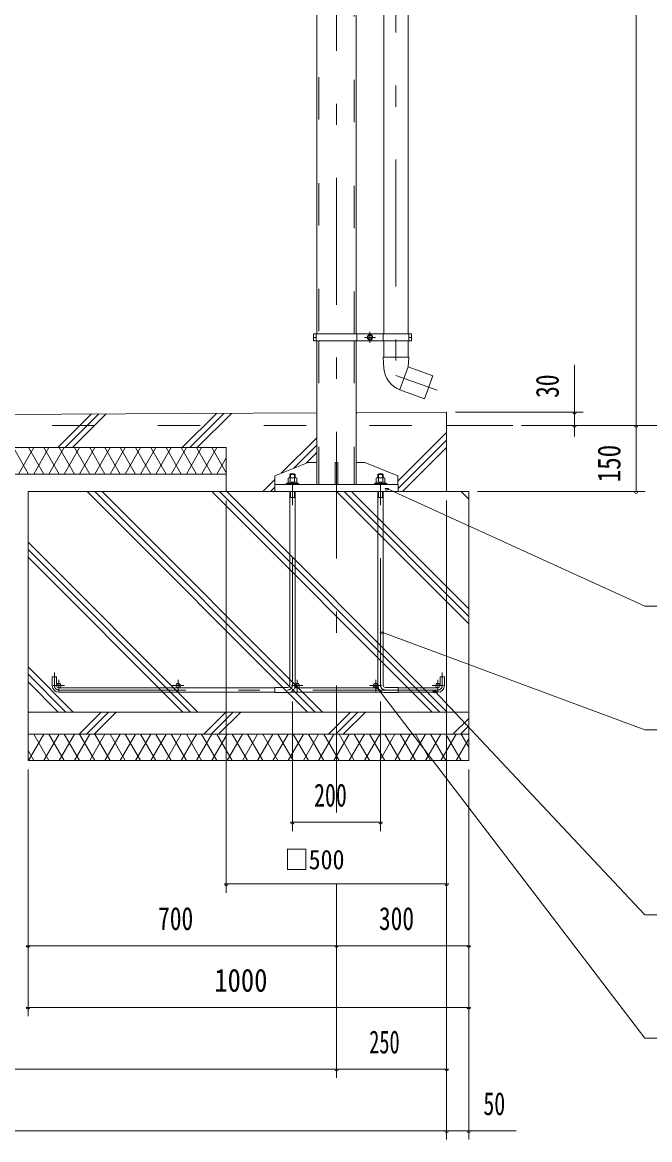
# Model space of a CAD drawing. Units: millimetres, scale not verified, with parts at other scales. Extents: x -25339 to 25345, y -10500 to 10500.
# Drawn here: x 18352 to 21911, y -2955 to 3382 of the extents above; entities that cross this region are included whole.
import ezdxf
from ezdxf.enums import TextEntityAlignment as Align

# ---------------------------------------------------------------- set-up
doc = ezdxf.new("R2010")
doc.units = ezdxf.units.MM
doc.header["$LTSCALE"] = 60
doc.linetypes.add('USER2', pattern=[10, 4, -6])
doc.linetypes.add('USER3', pattern=[24, 12, -5, 2, -5])
for name, color, linetype, lineweight in [('0-6_2-02BOLD', 7, 'Continuous', 18), ('0-7_2-12HIDDEN', 3, 'USER2', 18), ('0-8_2-22CENTER', 3, 'USER3', 18), ('0-9_2-42THIN', 4, 'Continuous', 18), ('0-A_2-52DIM', 3, 'Continuous', 18), ('0-B_2-62HATCH', 2, 'Continuous', 18)]:
    doc.layers.add(name, color=color, linetype=linetype, lineweight=lineweight)
doc.styles.add('ＭＳ ゴシック', font='')
doc.styles.get('ＭＳ ゴシック').set_extended_font_data('MS Gothic')

msp = doc.modelspace()

# ---------------------------------------------------------------- linework, layer by layer
at = {"layer": '0-6_2-02BOLD'}
for p, q in [((20022.67, 6069.93), (20022.67, 1614.93)), ((20245.42, 1614.93), (20245.42, 6069.93)), ((20402.8, 6069.93), (20402.8, 1614.93)), ((20540.29, 6069.93), (20540.29, 1614.93)), ((20003.42, 1614.93), (20003.42, 1574.93)), ((20018.67, 1594.93), (20003.42, 1594.93)), ((20018.67, 1614.93), (20018.67, 1574.93)), ((20249.42, 1614.93), (20249.42, 1574.93)), ((20311.61, 1602.15), (20311.61, 1587.71)), ((20311.61, 1587.71), (20324.11, 1580.5)), ((20324.11, 1580.5), (20336.61, 1587.71)), ((20398.79, 1614.93), (20398.79, 1574.93)), ((20544.29, 1614.93), (20544.29, 1574.93)), ((20544.29, 1594.93), (20559.54, 1594.93)), ((20559.54, 1614.93), (20559.54, 1574.93)), ((20022.67, 1574.93), (20022.67, 759.93)), ((20245.42, 1574.93), (20245.42, 759.93)), ((20402.8, 1574.93), (20402.8, 1482.66)), ((20540.29, 1574.93), (20540.29, 1482.66)), ((20399.04, 1482.66), (20544.05, 1482.66)), ((20403.44, 1418.17), (20399.04, 1482.66)), ((20540.29, 1427.66), (20493.27, 1298.45)), ((20493.97, 1298.2), (20634.23, 1247.15)), ((15521.54, 1144.93), (20022.67, 1166.42)), ((20245.42, 1167.48), (20759.04, 1169.93)), ((20759.04, 1169.93), (20759.04, 719.93)), ((21134.04, 1094.93), (20759.04, 1094.93)), ((19509.04, 969.93), (15521.54, 969.93)), ((19509.04, 969.93), (19509.04, 719.93)), ((19785.17, 809.93), (19972.67, 884.93)), ((19972.67, 884.93), (20022.67, 884.93)), ((20126.54, 884.93), (20141.54, 884.93)), ((20126.54, 884.93), (20126.54, 759.93)), ((20141.54, 884.93), (20141.54, 759.93)), ((20245.42, 884.93), (20295.42, 884.93)), ((20295.42, 884.93), (20482.92, 809.93)), ((19509.04, 819.93), (15521.54, 819.93)), ((19785.17, 809.93), (19785.17, 759.93)), ((19849.04, 765.68), (19849.04, 759.93)), ((19857.17, 773.18), (19910.92, 773.18)), ((19857.17, 773.18), (19857.17, 765.68)), ((19859.51, 795.92), (19859.51, 773.18)), ((19869.04, 816.42), (19874.04, 821.42)), ((19869.04, 816.42), (19899.05, 816.42)), ((19869.04, 798.18), (19869.04, 816.42)), ((19871.78, 795.92), (19871.78, 773.18)), ((19874.04, 821.42), (19894.04, 821.42)), ((19876.55, 765.68), (19884.05, 773.18)), ((19884.05, 765.68), (19891.54, 773.18)), ((19894.04, 821.42), (19899.05, 816.42)), ((19896.31, 795.92), (19896.31, 773.18)), ((19899.05, 798.18), (19899.05, 816.42)), ((19910.92, 773.18), (19910.92, 765.68)), ((20349.04, 765.68), (20349.04, 759.93)), ((20419.04, 765.68), (20349.04, 765.68)), ((20363.42, 798.18), (20359.51, 795.92)), ((20359.51, 795.92), (20359.51, 773.18)), ((20404.67, 798.18), (20363.42, 798.18)), ((20369.04, 798.18), (20369.04, 816.42)), ((20399.04, 816.42), (20369.04, 816.42)), ((20371.78, 795.92), (20371.78, 773.18)), ((20384.04, 765.68), (20376.54, 773.18)), ((20391.54, 765.68), (20384.04, 773.18)), ((20396.31, 795.92), (20396.31, 773.18)), ((20408.58, 795.92), (20404.67, 798.18)), ((20408.58, 795.92), (20408.58, 773.18)), ((20410.92, 773.18), (20410.92, 765.68)), ((20419.04, 765.68), (20419.04, 759.93)), ((20482.92, 809.93), (20482.92, 759.93)), ((18384.05, 719.93), (20884.04, 719.93)), ((18384.05, 719.93), (18384.05, -805.07)), ((19784.04, 759.93), (19784.04, 719.93)), ((19869.04, -377.57), (19869.04, 719.93)), ((19899.05, -377.57), (19899.05, 719.93)), ((20369.04, -377.57), (20369.04, 719.93)), ((20399.04, -377.57), (20399.04, 719.93)), ((20884.04, 719.93), (20884.04, -805.07)), ((19869.04, 686.18), (19899.05, 686.18)), ((20399.04, 686.18), (20369.04, 686.18)), ((18521.55, -380.07), (18521.55, -330.07)), ((20746.55, -380.07), (20746.55, -330.07)), ((18559.05, -392.57), (19784.04, -392.57)), ((18559.05, -417.57), (19784.04, -417.57)), ((19856.54, -390.07), (19784.04, -390.07)), ((19784.04, -420.07), (19784.04, -390.07)), ((19856.54, -420.07), (19784.04, -420.07)), ((20397.19, -417.57), (19870.9, -417.57)), ((20371.78, -392.57), (19896.31, -392.57)), ((20484.04, -420.07), (20411.54, -420.07)), ((20709.04, -392.57), (20484.04, -392.57)), ((20709.04, -417.57), (20484.04, -417.57)), ((20884.04, -530.07), (18384.05, -530.07)), ((20884.04, -655.07), (18384.05, -655.07)), ((20884.04, -805.07), (18384.05, -805.07))]:
    msp.add_line(p, q, dxfattribs=at)
for points in [[(20003.42, 1614.93), (20139.71, 1614.93), (20559.54, 1614.93)], [(20311.61, 1602.15), (20324.11, 1609.37), (20336.61, 1602.15), (20336.61, 1587.71)], [(20003.42, 1574.93), (20096.86, 1574.93), (20559.54, 1574.93)], [(20544.04, 1482.66), (20540.29, 1427.66), (20681.25, 1376.36), (20634.23, 1247.15)], [(19849.04, 765.68), (19919.05, 765.68), (19919.05, 759.93)], [(19859.51, 795.92), (19863.42, 798.18), (19904.67, 798.18), (19908.58, 795.92), (19908.58, 773.18)], [(20410.92, 773.18), (20357.17, 773.18), (20357.17, 765.68)], [(20399.04, 798.18), (20399.04, 816.42), (20394.04, 821.42), (20374.04, 821.42), (20369.04, 816.42)], [(19784.04, 759.93), (20484.04, 759.93), (20484.04, 719.93)], [(18546.55, -380.07), (18546.55, -330.07), (18521.55, -330.07)], [(20721.54, -380.07), (20721.54, -330.07), (20746.55, -330.07)], [(20484.04, -420.07), (20484.04, -390.07), (20411.54, -390.07)]]:
    msp.add_lwpolyline(points, dxfattribs=at)
for centre, radius in [((20324.11, 1594.93), 15.62), ((20324.11, 1594.93), 12.25), ((18559.05, -380.07), 12.5), ((19235.29, -380.07), 12.5), ((19911.55, -380.07), 12.5), ((20356.54, -380.07), 12.5), ((20709.04, -380.07), 12.5)]:
    msp.add_circle(centre, radius, dxfattribs=at)
for centre, radius, start, end in [((20540.62, 1427.54), 137.5, 183.90576, 250.16731), ((19865.64, 788.72), 9.46, 49.5701, 90), ((19884.05, 763.73), 34.45, 69.13593, 110.86406), ((19902.45, 788.72), 9.46, 90, 130.42989), ((20365.64, 788.72), 9.46, 49.57011, 90), ((20384.04, 763.73), 34.45, 69.13594, 110.86407), ((20402.45, 788.72), 9.46, 90, 130.4299), ((18559.05, -380.07), 37.5, 180, 270), ((19856.54, -377.57), 42.5, 270, 0), ((19856.54, -377.57), 12.5, 270, 0), ((20411.54, -377.57), 42.5, 180, 270), ((20411.54, -377.57), 12.5, 180, 270), ((20709.04, -380.07), 37.5, 270, 0)]:
    msp.add_arc(centre, radius, start, end, dxfattribs=at)
at = {"layer": '0-7_2-12HIDDEN'}
for p, q in [((20033.17, 6069.93), (20033.17, 1614.93)), ((20234.92, 1614.93), (20234.92, 6069.93)), ((20033.17, 1574.93), (20033.17, 759.93)), ((20234.92, 1574.93), (20234.92, 759.93)), ((15521.54, 1094.93), (20759.04, 1094.93))]:
    msp.add_line(p, q, dxfattribs=at)
at = {"layer": '0-8_2-22CENTER'}
for p, q in [((20471.54, 6922.98), (20471.54, 1379.52)), ((20134.04, 6819.93), (20134.04, -1305.07)), ((20292.86, 1594.93), (20355.36, 1594.93)), ((20324.11, 1626.18), (20324.11, 1563.68)), ((20471.54, 1379.52), (20704.72, 1294.65)), ((19884.05, -377.57), (19884.05, 851.42)), ((20384.04, -377.57), (20384.04, 851.42)), ((18534.05, -380.07), (18534.05, -305.07)), ((20734.04, -380.07), (20734.04, -305.07)), ((18591.55, -380.07), (18526.55, -380.07)), ((18559.05, -412.57), (18559.05, -347.57)), ((19267.79, -380.07), (19202.79, -380.07)), ((19235.29, -412.57), (19235.29, -347.57)), ((19944.05, -380.07), (19879.05, -380.07)), ((19911.55, -412.57), (19911.55, -347.57)), ((20389.05, -380.07), (20324.04, -380.07)), ((20356.54, -412.57), (20356.54, -347.57)), ((20741.54, -380.07), (20676.54, -380.07)), ((20709.04, -412.57), (20709.04, -347.57)), ((18559.05, -405.07), (20709.04, -405.07))]:
    msp.add_line(p, q, dxfattribs=at)
for centre, radius, start, end in [((18559.05, -380.07), 25, 180, 270), ((19856.54, -377.57), 27.5, 270, 0), ((20411.54, -377.57), 27.5, 180, 270), ((20709.04, -380.07), 25, 270, 0)]:
    msp.add_arc(centre, radius, start, end, dxfattribs=at)
at = {"layer": '0-9_2-42THIN'}
for p, q in [((19872.8, 798.18), (19872.8, 820.16)), ((19895.29, 798.18), (19895.29, 820.16)), ((20372.79, 798.18), (20372.79, 820.16)), ((20395.29, 798.18), (20395.29, 820.16)), ((19872.8, 686.18), (19872.8, 719.93)), ((19895.29, 686.18), (19895.29, 719.93)), ((20372.79, 686.18), (20372.79, 719.93)), ((19869.04, 679.69), (19872.8, 686.18)), ((19895.29, 686.18), (19899.05, 679.69)), ((20372.79, 686.18), (20369.04, 679.69))]:
    msp.add_line(p, q, dxfattribs=at)
msp.add_lwpolyline([(20399.04, 679.69), (20395.29, 686.18), (20395.29, 719.93)], dxfattribs=at)
at = {"layer": '0-A_2-52DIM'}
for p, q in [((21834.04, 719.93), (21834.04, 7297.43)), ((21484.04, 1032.16), (21484.04, 1439.93)), ((20809.04, 1169.93), (21534.04, 1169.93)), ((21494.04, 1169.93), (21474.04, 1169.93)), ((21184.04, 1094.93), (22234.05, 1094.93)), ((21494.04, 1094.93), (21474.04, 1094.93)), ((21844.05, 1094.93), (21824.05, 1094.93)), ((20430.11, 737.94), (20410.11, 737.94)), ((20934.05, 719.93), (21884.04, 719.93)), ((21844.05, 719.93), (21824.05, 719.93)), ((19509.04, 669.93), (19509.04, -1555.07)), ((20759.04, 669.93), (20759.04, -2955.07)), ((20401.74, -76.73), (20381.74, -76.73)), ((20391.74, -76.73), (21884.04, -630.07)), ((20370.17, -386.97), (20350.17, -386.97)), ((20360.17, -386.97), (21884.04, -2380.07)), ((20701.32, -411.39), (20681.32, -411.39)), ((19884.05, -470.07), (19884.05, -1205.07)), ((20384.04, -470.07), (20384.04, -1205.07)), ((23434.04, -630.07), (21884.04, -630.07)), ((18384.05, -855.07), (18384.05, -2255.07)), ((20884.04, -855.07), (20884.04, -2955.07)), ((19894.05, -1155.07), (19874.05, -1155.07)), ((20384.04, -1155.07), (19884.05, -1155.07)), ((20394.04, -1155.07), (20374.04, -1155.07)), ((19519.04, -1505.07), (19499.04, -1505.07)), ((20759.04, -1505.07), (19509.04, -1505.07)), ((20134.04, -1505.07), (20134.04, -2605.07)), ((20769.04, -1505.07), (20749.04, -1505.07)), ((18394.05, -1855.07), (18374.05, -1855.07)), ((20884.04, -1855.07), (18384.05, -1855.07)), ((20144.04, -1855.07), (20124.04, -1855.07)), ((20894.04, -1855.07), (20874.04, -1855.07)), ((18394.05, -2205.07), (18374.05, -2205.07)), ((20884.04, -2205.07), (18384.05, -2205.07)), ((20894.04, -2205.07), (20874.04, -2205.07)), ((21884.04, -2380.07), (23434.04, -2380.07)), ((20759.04, -2555.07), (15521.54, -2555.07)), ((20144.04, -2555.07), (20124.04, -2555.07)), ((20769.04, -2555.07), (20749.04, -2555.07)), ((15521.54, -2905.07), (21154.05, -2905.07)), ((20769.04, -2905.07), (20749.04, -2905.07)), ((20894.04, -2905.07), (20874.04, -2905.07))]:
    msp.add_line(p, q, dxfattribs=at)
for points in [[(20420.11, 737.95), (21884.04, 69.93), (24184.04, 69.93)], [(20691.32, -411.39), (21884.04, -1680.07), (23434.04, -1680.07)]]:
    msp.add_lwpolyline(points, dxfattribs=at)
for centre in [(21484.04, 1169.93), (21484.04, 1094.93), (21834.05, 1094.93), (20420.11, 737.94), (21834.05, 719.93), (20391.74, -76.73), (20360.17, -386.97), (20691.32, -411.39), (19884.05, -1155.07), (20384.04, -1155.07), (19509.04, -1505.07), (20759.04, -1505.07), (18384.05, -1855.07), (20134.04, -1855.07), (20884.04, -1855.07), (18384.05, -2205.07), (20884.04, -2205.07), (20134.04, -2555.07), (20759.04, -2555.07), (20759.04, -2905.07), (20884.04, -2905.07)]:
    msp.add_arc(centre, 10, 180, 0, dxfattribs=at)
at = {"layer": '0-B_2-62HATCH'}
for p, q in [((18552.4, 969.93), (18742.78, 1160.31)), ((18594.83, 969.93), (18785.41, 1160.51)), ((18637.26, 969.93), (18828.04, 1160.71)), ((19259.51, 969.93), (19453.28, 1163.7)), ((19301.94, 969.93), (19495.91, 1163.9)), ((19344.36, 969.93), (19538.54, 1164.1)), ((20245.42, 1163.88), (20249.03, 1167.5)), ((19820.92, 824.23), (20022.67, 1025.98)), ((20482.92, 779.12), (20759.04, 1055.25)), ((18387.56, 819.93), (18300.96, 969.93)), ((18329.82, 819.93), (18416.43, 969.93)), ((18474.16, 819.93), (18387.56, 969.93)), ((18416.43, 819.93), (18503.03, 969.93)), ((18560.76, 819.93), (18474.16, 969.93)), ((18503.03, 819.93), (18589.63, 969.93)), ((18647.37, 819.93), (18560.76, 969.93)), ((18589.63, 819.93), (18676.23, 969.93)), ((18733.97, 819.93), (18647.37, 969.93)), ((18676.23, 819.93), (18762.84, 969.93)), ((18820.57, 819.93), (18733.97, 969.93)), ((18762.84, 819.93), (18849.44, 969.93)), ((18907.17, 819.93), (18820.57, 969.93)), ((18849.44, 819.93), (18936.04, 969.93)), ((18993.78, 819.93), (18907.17, 969.93)), ((18936.04, 819.93), (19022.64, 969.93)), ((19080.38, 819.93), (18993.78, 969.93)), ((19022.64, 819.93), (19109.25, 969.93)), ((19166.98, 819.93), (19080.38, 969.93)), ((19109.25, 819.93), (19195.85, 969.93)), ((19253.59, 819.93), (19166.98, 969.93)), ((19195.85, 819.93), (19282.45, 969.93)), ((19340.19, 819.93), (19253.59, 969.93)), ((19282.45, 819.93), (19369.06, 969.93)), ((19426.79, 819.93), (19340.19, 969.93)), ((19369.06, 819.93), (19455.66, 969.93)), ((19509.04, 827.47), (19426.79, 969.93)), ((19891.63, 852.52), (20022.67, 983.56)), ((20484.04, 737.82), (20759.04, 1012.82)), ((20508.58, 719.93), (20759.04, 970.4)), ((19455.66, 819.93), (19509.04, 912.4)), ((19962.34, 880.8), (20022.67, 941.13)), ((19716.62, 719.93), (19785.17, 788.48)), ((18720.3, 719.93), (19970.3, -530.07)), ((18762.72, 719.93), (20012.72, -530.07)), ((18805.15, 719.93), (20055.15, -530.07)), ((19427.41, 719.93), (20677.41, -530.07)), ((19469.83, 719.93), (20719.83, -530.07)), ((19512.26, 719.93), (20762.26, -530.07)), ((19759.04, 719.93), (19784.04, 744.93)), ((20134.51, 719.93), (20884.04, -29.6)), ((20176.94, 719.93), (20884.04, 12.83)), ((20219.37, 719.93), (20884.04, 55.25)), ((20755.83, 719.93), (20759.04, 723.14)), ((20841.62, 719.93), (20884.04, 677.51)), ((18384.05, 433.93), (19348.04, -530.07)), ((18384.05, 391.5), (19305.62, -530.07)), ((18384.05, 349.08), (19263.19, -530.07)), ((18384.05, -273.18), (18640.94, -530.07)), ((18384.05, -315.6), (18598.51, -530.07)), ((18384.05, -358.03), (18556.09, -530.07)), ((18673.72, -655.07), (18798.72, -530.07)), ((18716.15, -655.07), (18841.15, -530.07)), ((18758.58, -655.07), (18883.58, -530.07)), ((19380.83, -655.07), (19505.83, -530.07)), ((19423.26, -655.07), (19548.25, -530.07)), ((19465.68, -655.07), (19590.68, -530.07)), ((20087.94, -655.07), (20212.94, -530.07)), ((20130.36, -655.07), (20255.36, -530.07)), ((20172.79, -655.07), (20297.79, -530.07)), ((20795.04, -655.07), (20884.04, -566.07)), ((20837.47, -655.07), (20884.04, -608.5)), ((18384.05, -661.15), (18387.56, -655.07)), ((18387.56, -805.07), (18474.16, -655.07)), ((18503.03, -805.07), (18416.43, -655.07)), ((18474.16, -805.07), (18560.76, -655.07)), ((18589.63, -805.07), (18503.03, -655.07)), ((18560.76, -805.07), (18647.37, -655.07)), ((18676.23, -805.07), (18589.63, -655.07)), ((18647.37, -805.07), (18733.97, -655.07)), ((18762.84, -805.07), (18676.23, -655.07)), ((18733.97, -805.07), (18820.57, -655.07)), ((18849.44, -805.07), (18762.84, -655.07)), ((18820.57, -805.07), (18907.17, -655.07)), ((18936.04, -805.07), (18849.44, -655.07)), ((18907.17, -805.07), (18993.78, -655.07)), ((19022.64, -805.07), (18936.04, -655.07)), ((18993.78, -805.07), (19080.38, -655.07)), ((19109.25, -805.07), (19022.64, -655.07)), ((19080.38, -805.07), (19166.98, -655.07)), ((19195.85, -805.07), (19109.25, -655.07)), ((19166.98, -805.07), (19253.59, -655.07)), ((19282.45, -805.07), (19195.85, -655.07)), ((19253.58, -805.07), (19340.19, -655.07)), ((19369.06, -805.07), (19282.45, -655.07)), ((19340.18, -805.07), (19426.79, -655.07)), ((19455.66, -805.07), (19369.06, -655.07)), ((19426.79, -805.07), (19513.39, -655.07)), ((19542.26, -805.07), (19455.66, -655.07)), ((19513.39, -805.07), (19600, -655.07)), ((19628.86, -805.07), (19542.26, -655.07)), ((19600, -805.07), (19686.6, -655.07)), ((19715.46, -805.07), (19628.86, -655.07)), ((19686.6, -805.07), (19773.2, -655.07)), ((19802.07, -805.07), (19715.46, -655.07)), ((19773.2, -805.07), (19859.8, -655.07)), ((19888.67, -805.07), (19802.07, -655.07)), ((19859.8, -805.07), (19946.4, -655.07)), ((19975.27, -805.07), (19888.67, -655.07)), ((19946.4, -805.07), (20033.01, -655.07)), ((20061.87, -805.07), (19975.27, -655.07)), ((20033.01, -805.07), (20119.61, -655.07)), ((20148.48, -805.07), (20061.87, -655.07)), ((20119.61, -805.07), (20206.21, -655.07)), ((20235.08, -805.07), (20148.48, -655.07)), ((20206.21, -805.07), (20292.81, -655.07)), ((20321.68, -805.07), (20235.08, -655.07)), ((20292.81, -805.07), (20379.42, -655.07)), ((20408.29, -805.07), (20321.68, -655.07)), ((20379.42, -805.07), (20466.02, -655.07)), ((20494.89, -805.07), (20408.29, -655.07)), ((20466.02, -805.07), (20552.62, -655.07)), ((20581.49, -805.07), (20494.89, -655.07)), ((20552.62, -805.07), (20639.23, -655.07)), ((20668.09, -805.07), (20581.49, -655.07)), ((20639.23, -805.07), (20725.83, -655.07)), ((20754.7, -805.07), (20668.09, -655.07)), ((20725.83, -805.07), (20812.43, -655.07)), ((20841.3, -805.07), (20754.7, -655.07)), ((20812.43, -805.07), (20884.04, -681.03)), ((20884.04, -729.11), (20841.3, -655.07)), ((20879.9, -655.07), (20884.04, -650.92)), ((18416.43, -805.07), (18384.05, -748.99))]:
    msp.add_line(p, q, dxfattribs=at)

# ---------------------------------------------------------------- texts
at = {"layer": '0-A_2-52DIM', "color": 7, "style": 'ＭＳ ゴシック'}
for s, width, p in [('30', 0.75, (21434.04, 1251.62)), ('150', 0.8, (21784.04, 772.95))]:
    msp.add_text(s, height=130.2, rotation=90, dxfattribs=dict(at, width=width)).set_placement(p, align=Align.BOTTOM_LEFT)
for s, height, width, p in [('200', 130.2, 0.7, (20006.78, -1105.07)), ('□500', 110.7, 0.9, (19840.29, -1455.07)), ('700', 130.2, 0.75, (19122.04, -1805.07)), ('300', 130.2, 0.75, (20374.94, -1805.07)), ('1000', 130.2, 0.85, (19441.24, -2155.07)), ('250', 130.2, 0.65, (20319.71, -2505.07)), ('50', 130.2, 0.7, (20967.33, -2855.07))]:
    msp.add_text(s, height=height, dxfattribs=dict(at, width=width)).set_placement(p, align=Align.BOTTOM_LEFT)

doc.saveas('drawing.dxf')
